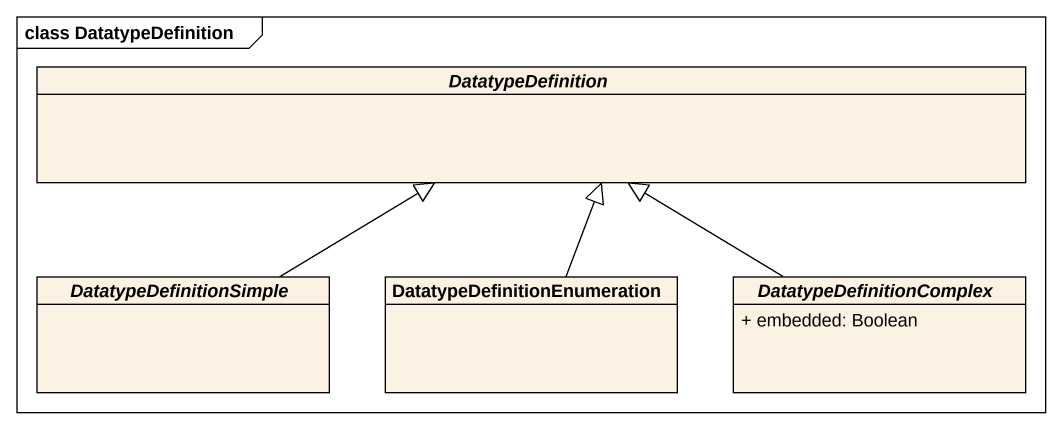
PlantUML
@startuml
mainframe class DatatypeDefinition
hide circle
hide empty members
skinparam classAttributeIconSize 0
abstract class DatatypeDefinition
abstract class DatatypeDefinitionSimple
class "DatatypeDefinitionEnumeration" as DatatypeDefinitionEnumeratio
abstract class DatatypeDefinitionComplex {
  + embedded: Boolean
}
DatatypeDefinitionSimple -up-|> DatatypeDefinition
DatatypeDefinitionEnumeratio -up-|> DatatypeDefinition
DatatypeDefinitionComplex -up-|> DatatypeDefinition
@enduml
